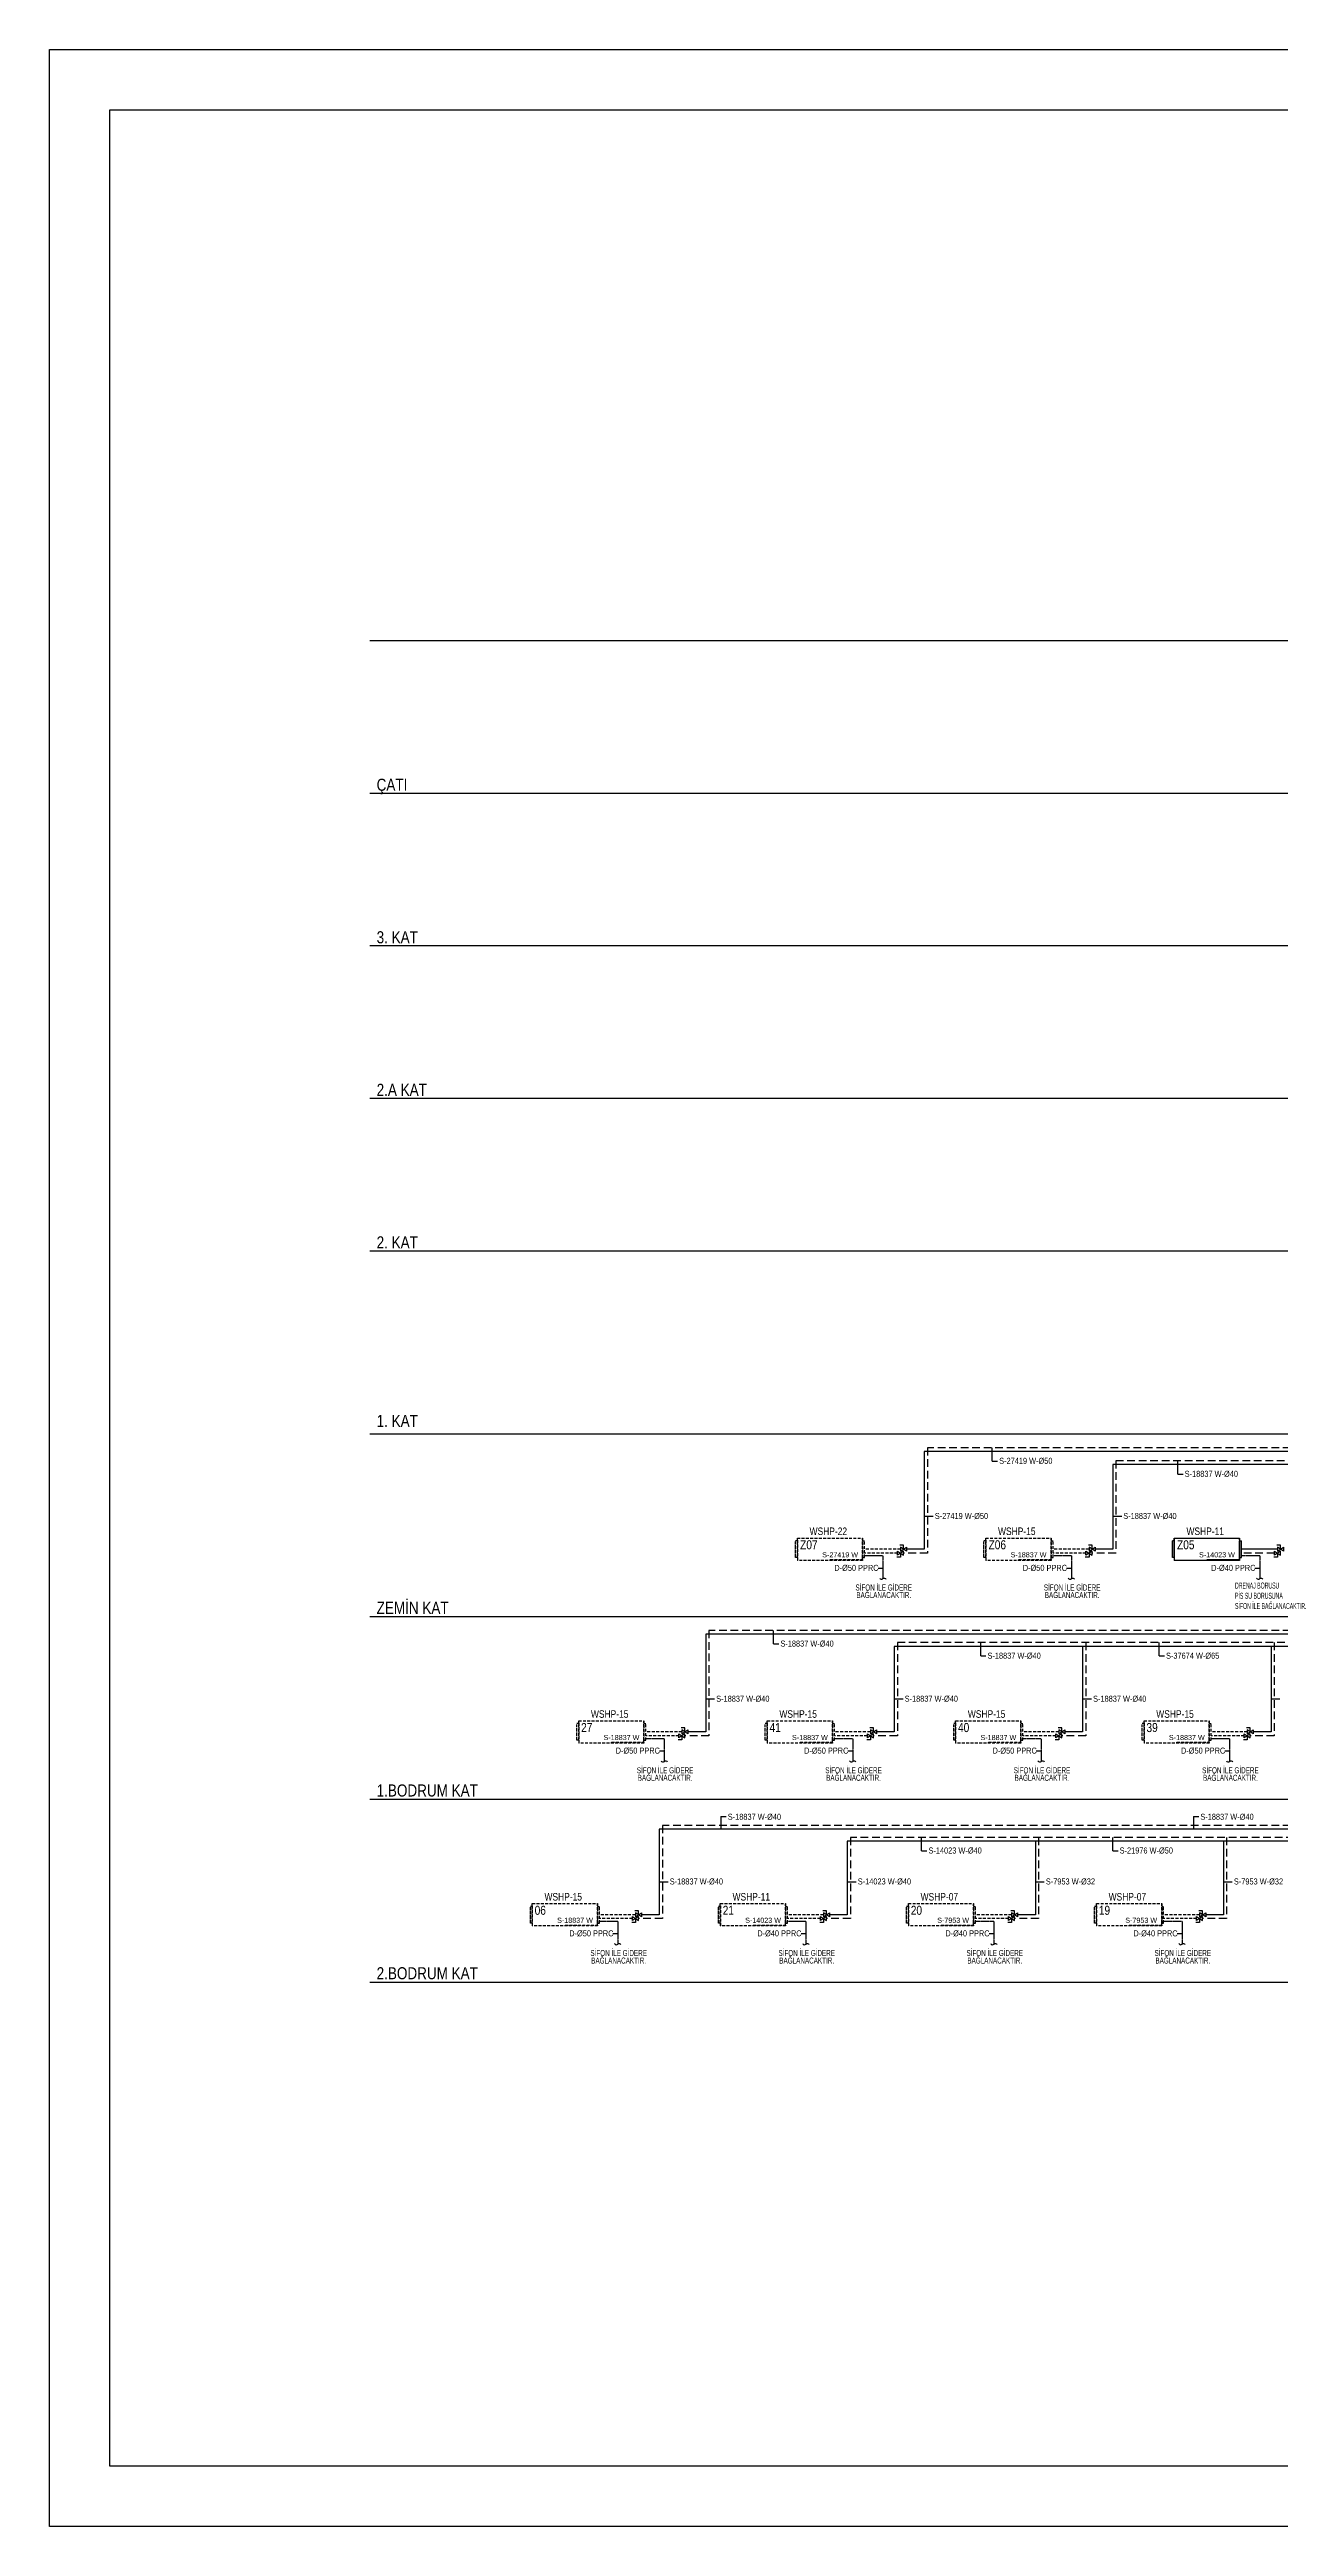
# Model space of a CAD drawing. Header units: centimetres. Extents: x 221889 to 261255, y -30032 to -21832.
# Drawn here: x 221889 to 225964, y -30032 to -21832 of the extents above; entities that cross this region are included whole.
import ezdxf
from ezdxf.enums import TextEntityAlignment as Align

# ---------------------------------------------------------------- set-up
doc = ezdxf.new("R2010")
doc.units = ezdxf.units.CM
doc.header["$LTSCALE"] = 0.2
for name, pattern in [('DASHED', [75, 50, -25]), ('DASHEDX2', [38.1, 25.4, -12.7]), ('Hidden', [0.714375, 0.47625, -0.238125])]:
    doc.linetypes.add(name, pattern=pattern)
doc.layers.get('0').update_dxf_attribs({"color": 252})
for name, color, linetype, lineweight in [('1-BASLIK', 53, 'Continuous', 25), ('T-DRENAJ', 40, 'Hidden', 30), ('T-MAHAL', 120, 'Continuous', 15), ('T-SOGUTMA', 4, 'Continuous', 30), ('T-STEXT', 181, 'Continuous', 15), ('T-VANA', 135, 'Continuous', 25), ('T-WSHP-BORUSU', 30, 'Continuous', 30)]:
    doc.layers.add(name, color=color, linetype=linetype, lineweight=lineweight)
for name, color, linetype in [('T-DTEXT', 9, 'Continuous'), ('T-FC', 150, 'Continuous'), ('T-FC-NUMARA', 62, 'Continuous'), ('T-SOGUTMA-TOPLAMA', 120, 'Continuous'), ('T-TEXT', 85, 'Continuous'), ('T-WSHP', 252, 'Hidden')]:
    doc.layers.add(name, color=color, linetype=linetype)
doc.styles.add('ARIAL', font='arial.ttf')
doc.styles.add('GKM', font='ARIALN.TTF', dxfattribs={"width": 0.6, "height": 20})
doc.styles.add('LUCIDASANS', font='arial.ttf', dxfattribs={"width": 0.8})

# ---------------------------------------------------------------- blocks, each defined once
blk = doc.blocks.new('FANCOIL-DWD')
at = {"linetype": 'ByBlock', "ltscale": 100}
for p, q in [((-114.3, -71.5), (-114.3, -16.4)), ((-108.1, -16.4), (-114.3, -16.4)), ((-114.3, -69.1), (-114.3, -18.8)), ((-108.1, -71.5), (-114.3, -71.5)), ((-108.1, -71.5), (-108.1, -7)), ((-108.1, -7), (108.1, -7)), ((-108.1, -71.5), (-108.1, -80.9)), ((108.1, -80.9), (-108.1, -80.9)), ((-106.8, -80.9), (-106.8, -7)), ((0.9, -80.9), (0.9, -78.2)), ((0.9, -78.2), (108.1, -78.2)), ((108.1, -7), (108.1, -80.9)), ((108.1, -14.1), (108.1, -7.7)), ((108.1, -16.4), (114.6, -16.4)), ((108.1, -71), (108.1, -16.9)), ((108.1, -78), (108.1, -71.5)), ((108.1, -71.5), (114.6, -71.5)), ((114.6, -71.5), (114.6, -16.4))]:
    blk.add_line(p, q, dxfattribs=at)
blk = doc.blocks.new('Z1')
at = {"linetype": 'Continuous'}
blk.add_lwpolyline([(-5, 0), (-5, 6.7), (-11.1, 6.7)], dxfattribs=at)
blk.add_lwpolyline([(-10, -3.3), (0, 3.3), (0, -3.3), (-10, 3.3)], close=True, dxfattribs=at)
blk = doc.blocks.new('Kesme')
blk.add_lwpolyline([(-22, 0, 0.576786), (-5, -3, -0.54493), (11, -6)], format="xyb")

msp = doc.modelspace()

# ---------------------------------------------------------------- linework, layer by layer
at = {"layer": '1-BASLIK'}
for points in [[(221888.7, -30031.8), (221888.7, -21831.8), (261254.9, -21831.8), (261254.9, -30031.8)], [(258354.9, -29831.8), (222088.7, -29831.8), (222088.7, -22031.8), (258354.9, -22031.8)]]:
    msp.add_lwpolyline(points, close=True, dxfattribs=at)
at = {"layer": 'T-DRENAJ', "color": 252, "lineweight": -3}
for p, q in [((224648.1, -26818.8, 0), (224587.3, -26818.8, 0)), ((224648.1, -26818.8, 0), (224648.1, -26893.7, 0)), ((225272, -26818.8, 0), (225211.2, -26818.8, 0)), ((225272, -26818.8, 0), (225272, -26893.7, 0)), ((223924.2, -27423.8, 0), (223863.4, -27423.8, 0)), ((223924.2, -27423.8, 0), (223924.2, -27498.7, 0)), ((224548.1, -27423.8, 0), (224487.3, -27423.8, 0)), ((224548.1, -27423.8, 0), (224548.1, -27498.7, 0)), ((225172.1, -27423.8, 0), (225111.3, -27423.8, 0)), ((225172.1, -27423.8, 0), (225172.1, -27498.7, 0)), ((225796, -27423.8, 0), (225735.2, -27423.8, 0)), ((225796, -27423.8, 0), (225796, -27498.7, 0)), ((223770.4, -28028.8, 0), (223709.6, -28028.8, 0)), ((223770.4, -28028.8, 0), (223770.4, -28103.7, 0)), ((224393, -28028.8, 0), (224332.3, -28028.8, 0)), ((224393, -28028.8, 0), (224393, -28103.7, 0)), ((225015.7, -28028.8, 0), (224954.9, -28028.8, 0)), ((225015.7, -28028.8, 0), (225015.7, -28103.7, 0)), ((225638.3, -28028.8, 0), (225577.5, -28028.8, 0)), ((225638.3, -28028.8, 0), (225638.3, -28103.7, 0))]:
    msp.add_line(p, q, dxfattribs=at)
at = {"layer": 'T-DRENAJ', "lineweight": -3}
for q in [(225835.2, -26818.8, 0), (225896, -26893.7, 0)]:
    msp.add_line((225896, -26818.8, 0), q, dxfattribs=at)
at = {"layer": 'T-DTEXT', "lineweight": -3}
for p, q in [((224631.9, -26858.9, 0), (224648.1, -26858.9, 0)), ((225255.8, -26858.9, 0), (225272, -26858.9, 0)), ((225879.7, -26858.9, 0), (225896, -26858.9, 0)), ((223908, -27463.9, 0), (223924.2, -27463.9, 0)), ((224531.9, -27463.9, 0), (224548.1, -27463.9, 0)), ((225155.8, -27463.9, 0), (225172.1, -27463.9, 0)), ((225779.7, -27463.9, 0), (225796, -27463.9, 0)), ((223754.2, -28068.9, 0), (223770.4, -28068.9, 0)), ((224376.8, -28068.9, 0), (224393, -28068.9, 0)), ((224999.4, -28068.9, 0), (225015.7, -28068.9, 0)), ((225622.1, -28068.9, 0), (225638.3, -28068.9, 0))]:
    msp.add_line(p, q, dxfattribs=at)
at = {"layer": 'T-SOGUTMA', "color": 252, "linetype": 'DASHED', "lineweight": -3}
for p, q in [((224706.4, -26796.6), (224587.3, -26796.6)), ((224696.4, -26809.3), (224587.3, -26809.3)), ((225330.3, -26796.6), (225211.2, -26796.6)), ((225320.3, -26809.3), (225211.2, -26809.3)), ((223982.5, -27401.6, 0), (223863.4, -27401.6, 0)), ((223972.5, -27414.3, 0), (223863.4, -27414.3, 0)), ((224606.4, -27401.6, 0), (224487.3, -27401.6, 0)), ((224596.4, -27414.3, 0), (224487.3, -27414.3, 0)), ((225230.3, -27401.6, 0), (225111.3, -27401.6, 0)), ((225220.3, -27414.3, 0), (225111.3, -27414.3, 0)), ((225854.2, -27401.6, 0), (225735.2, -27401.6, 0)), ((225844.2, -27414.3, 0), (225735.2, -27414.3, 0)), ((223828.7, -28006.6), (223709.6, -28006.6)), ((223818.7, -28019.3), (223709.6, -28019.3)), ((224451.3, -28006.6), (224332.3, -28006.6)), ((224441.3, -28019.3), (224332.3, -28019.3)), ((225073.9, -28006.6), (224954.9, -28006.6)), ((225063.9, -28019.3), (224954.9, -28019.3)), ((225696.6, -28006.6), (225577.5, -28006.6)), ((225686.6, -28019.3), (225577.5, -28019.3))]:
    msp.add_line(p, q, dxfattribs=at)
at = {"layer": 'T-SOGUTMA-TOPLAMA', "lineweight": -3}
for p, q in [((225010.1, -26504.9, 0), (225010.1, -26460.7, 0)), ((225010.1, -26504.9, 0), (225027.6, -26504.9, 0)), ((225624.4, -26547.9, 0), (225624.4, -26503.7, 0)), ((225624.4, -26547.9, 0), (225641.9, -26547.9, 0)), ((224785, -26687.4), (224814.6, -26687.4)), ((225408.9, -26687.4), (225438.5, -26687.4)), ((224285.9, -27109.9, 0), (224285.9, -27065.7, 0)), ((224285.9, -27109.9, 0), (224303.4, -27109.9, 0)), ((224971.6, -27149.9, 0), (224971.6, -27105.7, 0)), ((225562.6, -27149.9, 0), (225562.6, -27105.7, 0)), ((224971.6, -27149.9, 0), (224989.1, -27149.9, 0)), ((225562.6, -27149.9, 0), (225580.1, -27149.9, 0)), ((224061.1, -27292.4, 0), (224090.7, -27292.4, 0)), ((224685, -27292.4, 0), (224714.6, -27292.4, 0)), ((225309, -27292.4, 0), (225338.5, -27292.4, 0)), ((225932.9, -27292.4, 0), (225962.5, -27292.4, 0)), ((224111.5, -27681.6, 0), (224129, -27681.6, 0)), ((224111.5, -27681.6, 0), (224111.5, -27723.2, 0)), ((225676.3, -27681.6, 0), (225693.8, -27681.6, 0)), ((225676.3, -27681.6, 0), (225676.3, -27723.2, 0)), ((224776.1, -27794.9, 0), (224776.1, -27750.7, 0)), ((224776.1, -27794.9, 0), (224793.6, -27794.9, 0)), ((225408.9, -27794.9, 0), (225408.9, -27750.7, 0)), ((225408.9, -27794.9, 0), (225426.4, -27794.9, 0)), ((223907.3, -27897.4), (223936.9, -27897.4)), ((224530, -27897.4), (224559.5, -27897.4)), ((225152.6, -27897.4), (225182.2, -27897.4)), ((225775.2, -27897.4), (225804.8, -27897.4))]:
    msp.add_line(p, q, dxfattribs=at)
at = {"layer": 'T-TEXT', "color": 7}
for p, q in [((255397.7, -23789.5), (222949.4, -23789.5)), ((255397.7, -24294.5), (222949.4, -24294.5)), ((255397.7, -24799.5), (222949.4, -24799.5)), ((255397.7, -25304.5), (222949.4, -25304.5)), ((255397.7, -25809.5), (222949.4, -25809.5)), ((222949.4, -26414.5), (255397.7, -26414.5)), ((222949.4, -27019.5), (255397.7, -27019.5)), ((222949.4, -27624.5), (255397.7, -27624.5)), ((222949.4, -28229.5), (255397.7, -28229.5))]:
    msp.add_line(p, q, dxfattribs=at)
at = {"layer": 'T-WSHP-BORUSU', "lineweight": -3, "ltscale": 0.5}
for p, q in [((224785, -26473.2), (224785, -26796.6)), ((237801.1, -26473.2, 0), (224785, -26473.2, 0)), ((225408.9, -26516.2), (225408.9, -26796.6)), ((237646.9, -26516.2, 0), (225408.9, -26516.2, 0)), ((224785, -26796.6), (224726.4, -26796.6)), ((225408.9, -26796.6), (225350.3, -26796.6)), ((225954.2, -26796.6), (225835.2, -26796.6)), ((237801.1, -27078.2, 0), (224061.1, -27078.2, 0)), ((224061.1, -27078.2, 0), (224061.1, -27401.6, 0)), ((236657.3, -27118.2), (224685, -27118.2, 0)), ((224685, -27118.2, 0), (224685, -27401.6, 0)), ((225309, -27118.2, 0), (225309, -27401.6, 0)), ((225932.9, -27118.2, 0), (225932.9, -27401.6, 0)), ((224061.1, -27401.6, 0), (224002.5, -27401.6, 0)), ((224685, -27401.6, 0), (224626.4, -27401.6, 0)), ((225309, -27401.6, 0), (225250.3, -27401.6, 0)), ((225932.9, -27401.6, 0), (225874.2, -27401.6, 0)), ((237801.1, -27723.2), (223907.3, -27723.2, 0)), ((223907.3, -27723.2, 0), (223907.3, -28006.6)), ((237106.7, -27763.2, 0), (224530, -27763.2, 0)), ((224530, -27763.2, 0), (224530, -28006.6)), ((225152.6, -27763.2, 0), (225152.6, -28006.6)), ((225775.2, -27763.2, 0), (225775.2, -28006.6)), ((223907.3, -28006.6), (223848.7, -28006.6)), ((224530, -28006.6), (224471.3, -28006.6)), ((225152.6, -28006.6), (225093.9, -28006.6)), ((225775.2, -28006.6), (225716.6, -28006.6))]:
    msp.add_line(p, q, dxfattribs=at)
at = {"layer": 'T-WSHP-BORUSU', "linetype": 'DASHEDX2', "lineweight": -3, "ltscale": 5}
for p, q in [((224795.6, -26460.7), (224795.6, -26809.3)), ((237770.9, -26460.7, 0), (224795.6, -26460.7, 0)), ((225419.6, -26503.7), (225419.6, -26809.3)), ((237636.3, -26503.7, 0), (225419.6, -26503.7, 0)), ((224795.6, -26809.3), (224716.4, -26809.3)), ((225419.6, -26809.3), (225340.3, -26809.3)), ((225944.2, -26809.3), (225835.2, -26809.3)), ((237770.9, -27065.7, 0), (224071.7, -27065.7, 0)), ((224071.7, -27065.7, 0), (224071.7, -27414.3, 0)), ((236646.7, -27105.7), (224695.7, -27105.7, 0)), ((224695.7, -27105.7, 0), (224695.7, -27414.3, 0)), ((225319.6, -27105.7, 0), (225319.6, -27414.3, 0)), ((225943.5, -27105.7, 0), (225943.5, -27414.3, 0)), ((224071.7, -27414.3, 0), (223992.5, -27414.3, 0)), ((224695.7, -27414.3, 0), (224616.4, -27414.3, 0)), ((225319.6, -27414.3, 0), (225240.3, -27414.3, 0)), ((225943.5, -27414.3, 0), (225864.2, -27414.3, 0)), ((237770.9, -27710.7), (223918, -27710.7, 0)), ((223918, -27710.7, 0), (223918, -28019.3)), ((237096.1, -27750.7, 0), (224540.6, -27750.7, 0)), ((224540.6, -27750.7, 0), (224540.6, -28019.3)), ((225163.2, -27750.7, 0), (225163.2, -28019.3)), ((225785.8, -27750.7, 0), (225785.8, -28019.3)), ((223918, -28019.3), (223838.7, -28019.3)), ((224540.6, -28019.3), (224461.3, -28019.3)), ((225163.2, -28019.3), (225083.9, -28019.3)), ((225785.8, -28019.3), (225706.6, -28019.3))]:
    msp.add_line(p, q, dxfattribs=at)

# ---------------------------------------------------------------- block references
at = {"layer": 'T-DTEXT', "lineweight": -3, "xscale": 0.625, "yscale": 0.625, "zscale": 0.625}
for p in [(224651.1, -26892, 0), (225275, -26892, 0), (225899, -26892, 0), (223927.2, -27497, 0), (224551.1, -27497, 0), (225175.1, -27497, 0), (225799, -27497, 0), (223773.4, -28102, 0), (224396.1, -28102, 0), (225018.7, -28102, 0), (225641.3, -28102, 0)]:
    msp.add_blockref('Kesme', p, dxfattribs=at)
at = {"layer": 'T-FC', "lineweight": -3}
msp.add_blockref('FANCOIL-DWD', (225720.6, -26752.6, 0), dxfattribs=at)
at = {"layer": 'T-VANA', "lineweight": -3, "xscale": -2, "yscale": 2, "zscale": 2, "rotation": 180}
for p in [(224716.4, -26809.3), (225340.3, -26809.3), (225964.2, -26809.3), (223992.5, -27414.3, 0), (224616.4, -27414.3, 0), (225240.3, -27414.3, 0), (225864.2, -27414.3, 0), (223838.7, -28019.3), (224461.3, -28019.3), (225083.9, -28019.3), (225706.6, -28019.3)]:
    msp.add_blockref('Z1', p, dxfattribs=at)
at = {"layer": 'T-VANA', "lineweight": -3, "xscale": 2, "yscale": 2, "zscale": 2}
for p in [(224726.4, -26796.6), (225350.3, -26796.6), (225974.2, -26796.6), (224002.5, -27401.6, 0), (224626.4, -27401.6, 0), (225250.3, -27401.6, 0), (225874.2, -27401.6, 0), (223848.7, -28006.6), (224471.3, -28006.6), (225093.9, -28006.6), (225716.6, -28006.6)]:
    msp.add_blockref('Z1', p, dxfattribs=at)
at = {"layer": 'T-WSHP', "lineweight": -3}
for p in [(224472.7, -26752.6, 0), (225096.6, -26752.6, 0), (223748.8, -27357.6, 0), (224372.7, -27357.6, 0), (224996.6, -27357.6, 0), (225620.6, -27357.6, 0), (223595, -27962.6, 0), (224217.6, -27962.6, 0), (224840.3, -27962.6, 0), (225462.9, -27962.6, 0)]:
    msp.add_blockref('FANCOIL-DWD', p, dxfattribs=at)

# ---------------------------------------------------------------- texts
at = {"layer": 'T-DTEXT', "lineweight": -3, "style": 'LUCIDASANS', "width": 0.8}
for s, p in [('D-%%C50 PPRC', (224487, -26868.3, 0)), ('D-%%C50 PPRC', (225111, -26868.3, 0)), ('D-%%C40 PPRC', (225734.9, -26868.3, 0)), ('D-%%C50 PPRC', (223763.1, -27473.3, 0)), ('D-%%C50 PPRC', (224387.1, -27473.3, 0)), ('D-%%C50 PPRC', (225011, -27473.3, 0)), ('D-%%C50 PPRC', (225634.9, -27473.3, 0)), ('D-%%C50 PPRC', (223609.4, -28078.3, 0)), ('D-%%C40 PPRC', (224232, -28078.3, 0)), ('D-%%C40 PPRC', (224854.6, -28078.3, 0)), ('D-%%C40 PPRC', (225477.2, -28078.3, 0))]:
    msp.add_text(s, height=20, dxfattribs=at).set_placement(p)
at = {"layer": 'T-DTEXT', "lineweight": -3, "style": 'GKM', "width": 0.6}
for s, p in [('SİFON İLE BAĞLANACAKTIR.', (225813.7, -26984.6)), ('DRENAJ BORUSU ', (225813.7, -26916.9)), ('PİS SU BORUSUNA ', (225813.7, -26950.8))]:
    msp.add_text(s, height=20, dxfattribs=at).set_placement(p, align=Align.MIDDLE_LEFT)
at = {"layer": 'T-DTEXT', "lineweight": -3, "char_height": 20, "width": 159.171, "attachment_point": 5, "line_spacing_factor": 0.748961, "style": 'LUCIDASANS'}
for insert in [(224650.7, -26936, 0), (225274.6, -26936, 0), (223926.8, -27541, 0), (224550.7, -27541, 0), (225174.6, -27541, 0), (225798.5, -27541, 0), (223773, -28146, 0), (224395.6, -28146, 0), (225018.2, -28146, 0), (225640.9, -28146, 0)]:
    msp.add_mtext('{\\W0.6;SİFON İLE GİDERE BAĞLANACAKTIR.}', dxfattribs=dict(at, insert=insert))
at = {"layer": 'T-FC-NUMARA', "color": 2, "lineweight": -3, "ltscale": 0.5, "style": 'ARIAL', "width": 0.8}
for s, p in [('WSHP-22', (224467.2, -26737.2, 0)), ('WSHP-15', (225091.2, -26737.2, 0)), ('WSHP-15', (223743.3, -27342.2, 0)), ('WSHP-15', (224367.3, -27342.2, 0)), ('WSHP-15', (224991.2, -27342.2, 0)), ('WSHP-15', (225615.1, -27342.2, 0)), ('WSHP-15', (223589.5, -27947.2, 0)), ('WSHP-11', (224212.2, -27947.2, 0)), ('WSHP-07', (224834.8, -27947.2, 0)), ('WSHP-07', (225457.4, -27947.2, 0))]:
    msp.add_text(s, height=25, dxfattribs=at).set_placement(p, align=Align.MIDDLE_CENTER)
at = {"layer": 'T-FC-NUMARA', "lineweight": -3, "ltscale": 0.5, "style": 'ARIAL', "width": 0.8}
msp.add_text('WSHP-11', height=25, dxfattribs=at).set_placement((225715.1, -26737.2, 0), align=Align.MIDDLE_CENTER)
at = {"layer": 'T-MAHAL', "lineweight": -3, "style": 'LUCIDASANS', "width": 0.8}
for s, p in [('Z07', (224373.9, -26796.9, 0)), ('Z06', (224997.8, -26796.9, 0)), ('Z05', (225621.8, -26796.9, 0)), ('27', (223648.7, -27401.9, 0)), ('41', (224272.6, -27401.9, 0)), ('40', (224896.6, -27401.9, 0)), ('39', (225520.5, -27401.9, 0)), ('06', (223494.9, -28006.9, 0)), ('21', (224117.5, -28006.9, 0)), ('20', (224740.2, -28006.9, 0)), ('19', (225362.8, -28006.9, 0))]:
    msp.add_text(s, height=30, dxfattribs=at).set_placement(p)
at = {"layer": 'T-SOGUTMA-TOPLAMA', "lineweight": -3, "style": 'ARIAL', "width": 0.8}
for s, p in [('S-27419 W-%%C50', (225032.9, -26514, 0)), ('S-18837 W-%%C40', (225647.1, -26557, 0)), ('S-27419 W-%%C50', (224819.8, -26696.5)), ('S-18837 W-%%C40', (225443.8, -26696.5)), ('S-18837 W-%%C40', (224308.6, -27119, 0)), ('S-18837 W-%%C40', (224994.3, -27159, 0)), ('S-37674 W-%%C65', (225585.3, -27159, 0)), ('S-18837 W-%%C40', (224095.9, -27301.5, 0)), ('S-18837 W-%%C40', (224719.9, -27301.5, 0)), ('S-18837 W-%%C40', (225343.8, -27301.5, 0)), ('S-18837 W-%%C40', (224134.3, -27692.4, 0)), ('S-18837 W-%%C40', (225699, -27692.4, 0)), ('S-14023 W-%%C40', (224798.9, -27804, 0)), ('S-21976 W-%%C50', (225431.7, -27804, 0)), ('S-18837 W-%%C40', (223942.1, -27906.5)), ('S-14023 W-%%C40', (224564.8, -27906.5)), ('S-7953 W-%%C32', (225187.4, -27906.5)), ('S-7953 W-%%C32', (225810, -27906.5))]:
    msp.add_text(s, height=20, dxfattribs=at).set_placement(p)
at = {"layer": 'T-STEXT', "color": 2, "lineweight": -3, "style": 'ARIAL', "width": 0.8}
for s, p in [('S-27419 W', (224565.6, -26823.5, 0)), ('S-18837 W', (225189.5, -26823.5, 0)), ('S-18837 W', (223841.7, -27428.5, 0)), ('S-18837 W', (224465.6, -27428.5, 0)), ('S-18837 W', (225089.5, -27428.5, 0)), ('S-18837 W', (225713.5, -27428.5, 0)), ('S-18837 W', (223687.9, -28033.5, 0)), ('S-14023 W', (224310.5, -28033.5, 0)), ('S-7953 W', (224933.1, -28033.5, 0)), ('S-7953 W', (225555.8, -28033.5, 0))]:
    msp.add_text(s, height=17, dxfattribs=at).set_placement(p, align=Align.RIGHT)
at = {"layer": 'T-STEXT', "lineweight": -3, "style": 'ARIAL', "width": 0.8}
msp.add_text('S-14023 W', height=17, dxfattribs=at).set_placement((225813.4, -26823.5, 0), align=Align.RIGHT)
at = {"layer": 'T-TEXT', "color": 7, "style": 'ARIAL', "width": 0.8}
for s, p in [('ÇATI', (222971.7, -24265.7)), ('3. KAT', (222971.7, -24770.7)), ('2.A KAT', (222971.7, -25275.7)), ('2. KAT', (222971.7, -25780.7)), ('1. KAT', (222971.7, -26371.9)), ('ZEMİN KAT', (222971.7, -26990.7)), ('1.BODRUM KAT', (222971.7, -27595.3)), ('2.BODRUM KAT', (222971.7, -28200.3))]:
    msp.add_text(s, height=40, dxfattribs=at).set_placement(p, align=Align.MIDDLE_LEFT)

doc.saveas('drawing.dxf')
